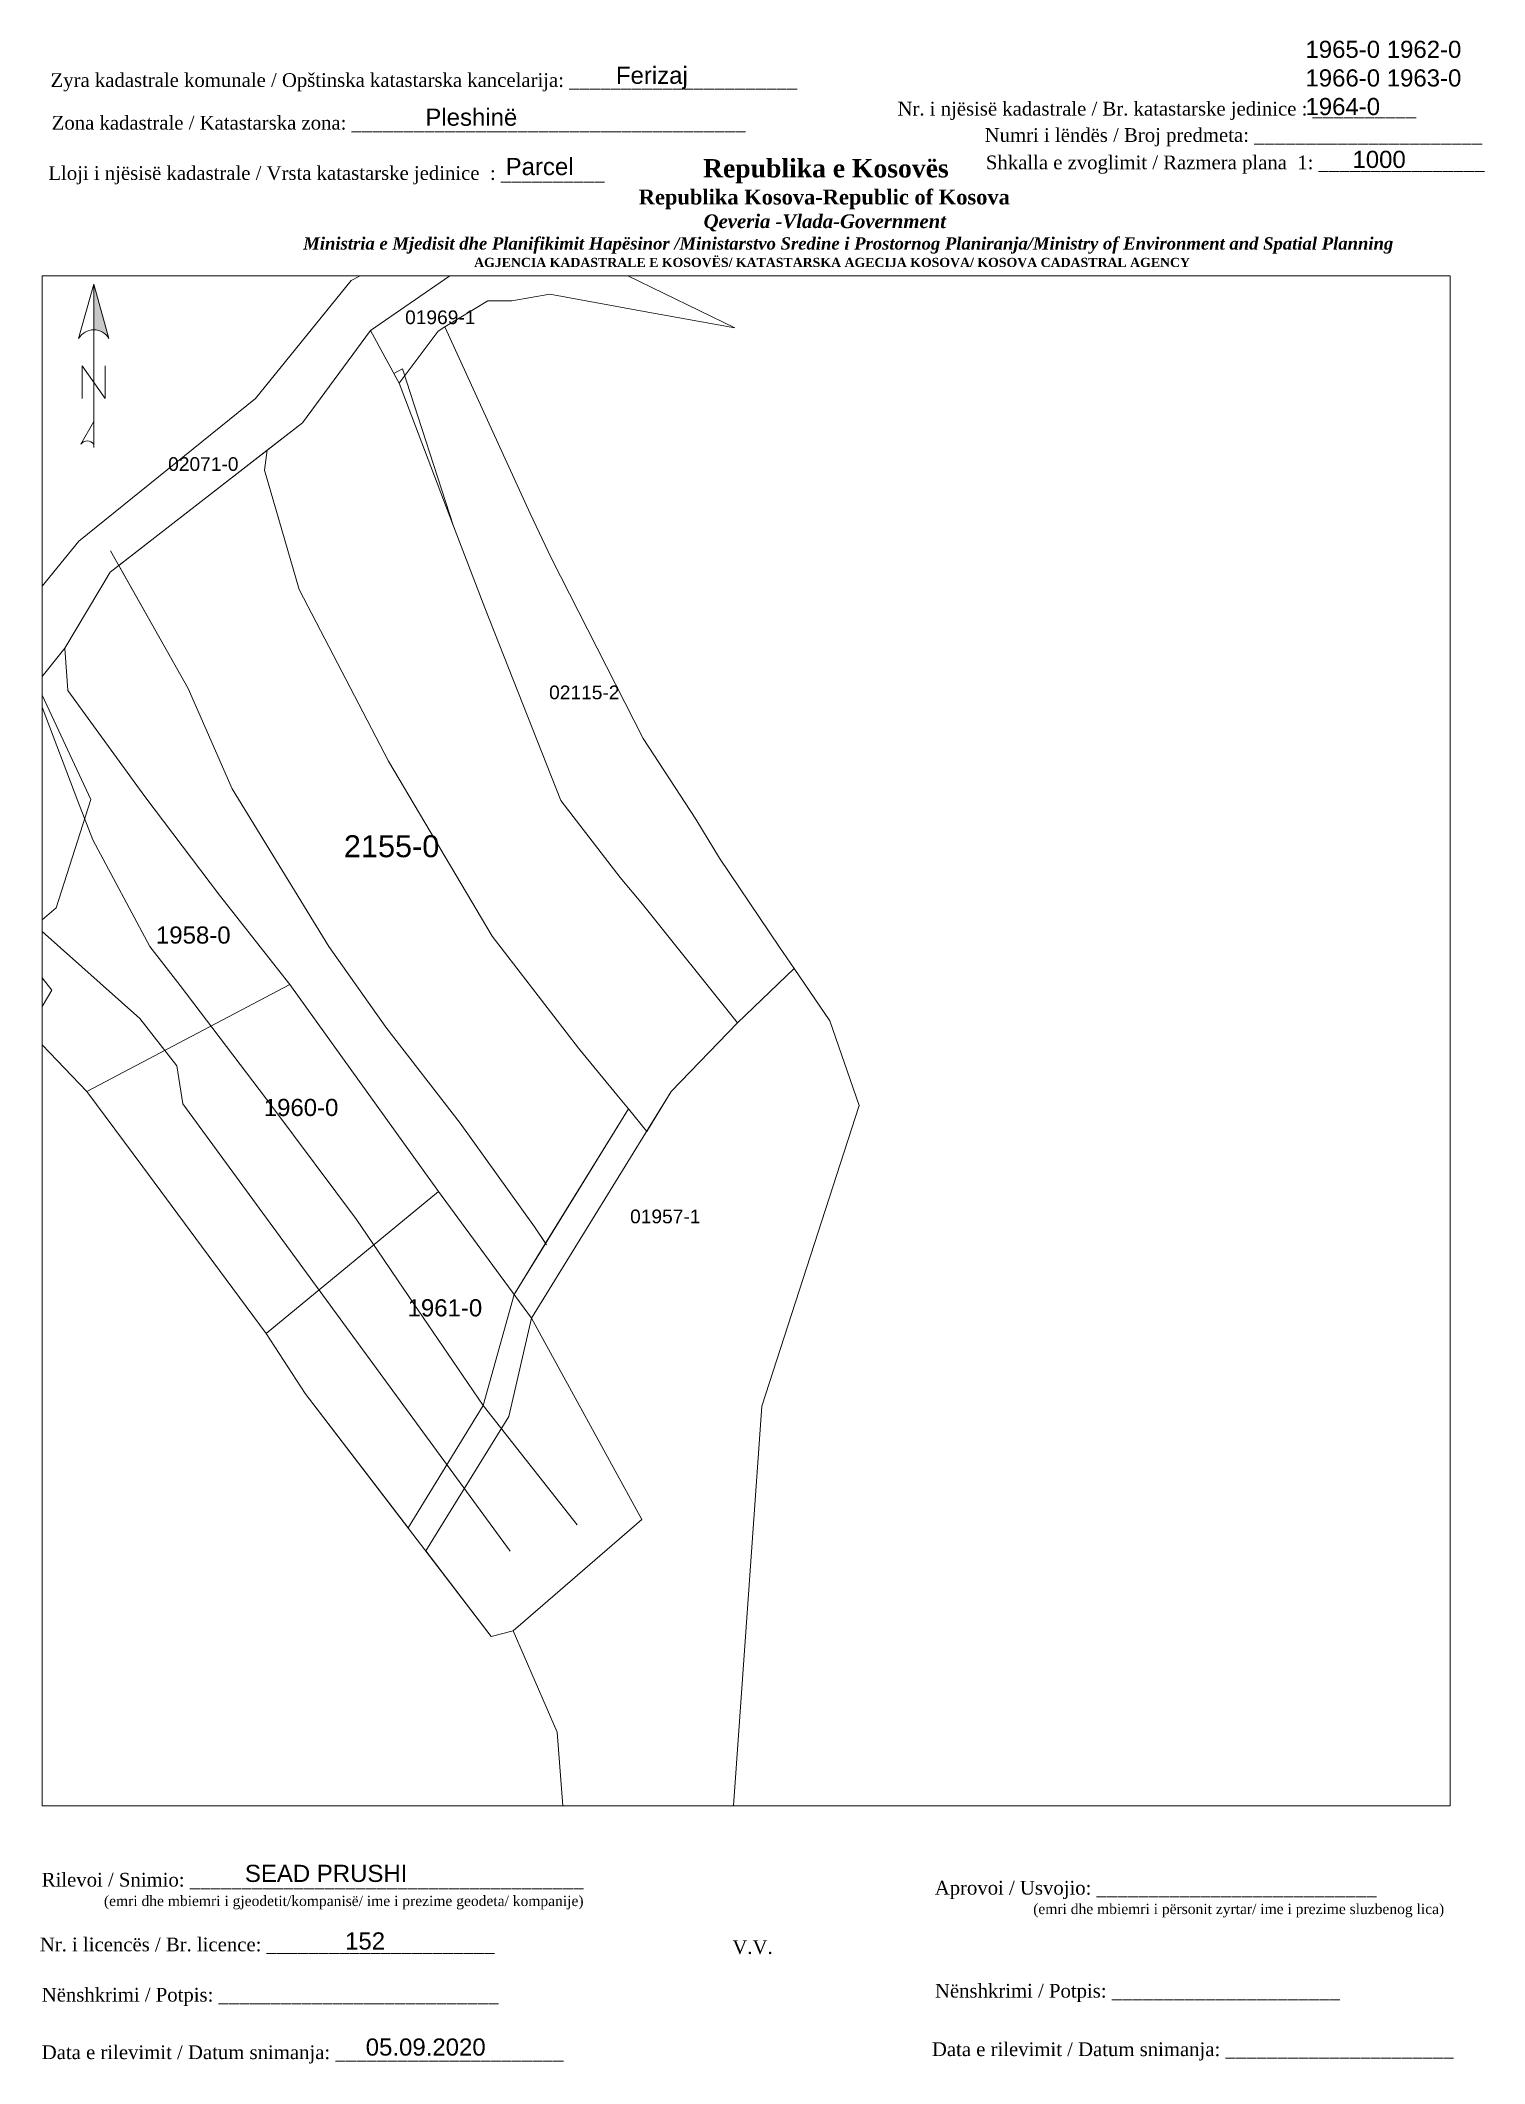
# Paper-space layout '1962' of a CAD drawing. Header units: metres, sheet in millimetres. Extents: x 0 to 211, y 0 to 295.
# The model-space entities are those that its viewports show. They can reach past a viewport. Long polylines and large blocks are cut down to what shows.
import ezdxf
from ezdxf.enums import TextEntityAlignment as Align

# ---------------------------------------------------------------- set-up
doc = ezdxf.new("R2010")
doc.units = ezdxf.units.M
doc.layers.get('0').update_dxf_attribs({"lineweight": 0})
for name, color, linetype, lineweight in [('Korniza e jashtme', 7, 'Continuous', 0), ('Korniza e jashtme txt', 7, 'Continuous', 0), ('nr parc fqinj', 8, 'Continuous', 0), ('Nr Parceles Baze', 7, 'Continuous', 0), ('Par-Re', 1, 'Continuous', 0), ('parc baze poligon', 7, 'Continuous', 0), ('parc fqinje', 8, 'Continuous', 0)]:
    doc.layers.add(name, color=color, linetype=linetype, lineweight=lineweight)
doc.styles.get("Standard").update_dxf_attribs({"font": 'arial.ttf'})

# ---------------------------------------------------------------- blocks, each defined once
blk = doc.blocks.new('*U54')
at = {"linetype": 'ByBlock', "lineweight": -2}
blk.add_hatch(color=0, dxfattribs=at).paths.add_polyline_path([(0, 562), (0, 301, -0.269143), (87, 250)])
at = {"color": 0, "linetype": 'ByBlock', "lineweight": -2}
for points in [[(87, 250, 0.580323), (-87, 250), (0, 562), (87, 250), (0, 562), (0, 300)], [(0, -356, 0.5), (-75, -356), (0, -225)]]:
    blk.add_lwpolyline(points, format="xyb", dxfattribs=at)
for points in [[(0, -375), (0, 562)], [(-66, -94), (-66, 94), (66, -94), (66, 94)]]:
    blk.add_lwpolyline(points, dxfattribs=at)
blk = doc.blocks.new('ACMAP_ANN_TEMPLATE_PIN-SUN')
blk.add_attdef('PIN', text='', height=2).set_placement((366708.21, 310584.18), align=Align.MIDDLE)

msp = doc.modelspace()

# ---------------------------------------------------------------- linework, layer by layer
at = {"flags": 128}
msp.add_lwpolyline([(7509678.98, 4689216.62), (7509669.44, 4689229.06)], dxfattribs=at)
at = {"layer": 'Par-Re', "flags": 128}
for points in [[(7509701.63, 4689290.2), (7509698.95, 4689293.48), (7509697.52, 4689295.23), (7509691.71, 4689302.36), (7509679.09, 4689318.64), (7509664, 4689344.17), (7509650.98, 4689369.17), (7509645.94, 4689386.56), (7509646.31, 4689389.47), (7509651.46, 4689393.47), (7509661.37, 4689406.93), (7509665.57, 4689399.24), (7509673.48, 4689378.4), (7509678.02, 4689366.49), (7509689.12, 4689338.42), (7509697.74, 4689327.19), (7509701.03, 4689323.35), (7509714.85, 4689306.05), (7509705.21, 4689296.01)], [(7509673.48, 4689378.4), (7509666.02, 4689401.34), (7509664.79, 4689400.67), (7509665.57, 4689399.24)], [(7509686.89, 4689273.92), (7509685.28, 4689276.32), (7509674.45, 4689291.39), (7509663.62, 4689305.42), (7509655.31, 4689317.18), (7509641.22, 4689340.14), (7509634.78, 4689354.75), (7509624.69, 4689372.68), (7509646.31, 4689389.47), (7509645.94, 4689386.56), (7509650.98, 4689369.17), (7509664, 4689344.17), (7509679.09, 4689318.64), (7509691.71, 4689302.36), (7509697.52, 4689295.23), (7509698.95, 4689293.48)], [(7509610.11, 4689359.93), (7509612.51, 4689368.42), (7509610.14, 4689373.32), (7509606.2, 4689377.43), (7509577.02, 4689365.28), (7509572.14, 4689362.77), (7509597.14, 4689342.62)], [(7509677.81, 4689250.27), (7509682.29, 4689266.45), (7509682.29, 4689266.45), (7509686.89, 4689273.92), (7509685.28, 4689276.32), (7509674.45, 4689291.39), (7509663.62, 4689305.42), (7509655.31, 4689317.18), (7509641.22, 4689340.14), (7509634.78, 4689354.75), (7509624.69, 4689372.68), (7509623.45, 4689371.72), (7509616.82, 4689360.66), (7509612.94, 4689355.75), (7509613.4, 4689352.41), (7509618.71, 4689338.33), (7509620.89, 4689332.68), (7509629.21, 4689317.18), (7509633.65, 4689311.48), (7509647.16, 4689293.71), (7509659.33, 4689277.37), (7509663.27, 4689271.57), (7509665.42, 4689268.43), (7509677.81, 4689250.27)], [(7509677.81, 4689250.27), (7509666.84, 4689232.46), (7509651.84, 4689252.01), (7509646.16, 4689260.77), (7509639.37, 4689269.95), (7509628.18, 4689285.06), (7509620.05, 4689296.03), (7509611.47, 4689304.96), (7509593.31, 4689313.96), (7509598.36, 4689334.65), (7509612.73, 4689355.49), (7509612.94, 4689355.75), (7509613.4, 4689352.41), (7509618.71, 4689338.33), (7509620.89, 4689332.68), (7509629.21, 4689317.18), (7509633.65, 4689311.48), (7509647.16, 4689293.71), (7509659.33, 4689277.37), (7509663.27, 4689271.57), (7509665.42, 4689268.43)]]:
    msp.add_lwpolyline(points, close=True, dxfattribs=at)
for points in [[(7509687.04, 4689273.7), (7509685.28, 4689276.32), (7509674.45, 4689291.39), (7509663.62, 4689305.42), (7509655.31, 4689317.18), (7509641.22, 4689340.14), (7509634.78, 4689354.75), (7509623.49, 4689374.82)], [(7509691.51, 4689232.89), (7509677.81, 4689250.27), (7509665.42, 4689268.43), (7509663.27, 4689271.57), (7509659.33, 4689277.37), (7509647.16, 4689293.71), (7509633.65, 4689311.48), (7509629.21, 4689317.18), (7509620.89, 4689332.68), (7509618.71, 4689338.33), (7509613.4, 4689352.41), (7509612.69, 4689357.55)], [(7509666.84, 4689232.46), (7509677.81, 4689250.27), (7509682.29, 4689266.45), (7509698.95, 4689293.48)], [(7509698.95, 4689293.48), (7509682.29, 4689266.45)], [(7509684.85, 4689262.97), (7509681.52, 4689248.66), (7509669.44, 4689229.06)]]:
    msp.add_lwpolyline(points, dxfattribs=at)
at = {"layer": 'Par-Re', "elevation": 654.42, "flags": 128}
msp.add_lwpolyline([(7509598.47, 4689334.8), (7509602.54, 4689329.17), (7509627.76, 4689306.68), (7509633.13, 4689299.76), (7509634.03, 4689294.21), (7509681.72, 4689229.02)], dxfattribs=at)
at = {"layer": 'parc baze poligon'}
msp.add_lwpolyline([(7509651.46, 4689393.47), (7509661.37, 4689406.93), (7509665.57, 4689399.24), (7509673.48, 4689378.4), (7509678.02, 4689366.49), (7509689.12, 4689338.42), (7509697.74, 4689327.19), (7509701.03, 4689323.35), (7509714.85, 4689306.05), (7509705.21, 4689296.01), (7509684.85, 4689262.97), (7509671.27, 4689281.45), (7509649.64, 4689311.62), (7509639.39, 4689324.65), (7509628.5, 4689339.03), (7509617.26, 4689354.49), (7509616.82, 4689360.66), (7509623.45, 4689371.72)], close=True, dxfattribs=at)
at = {"layer": 'parc fqinje'}
for points in [[(7509610.11, 4689359.93), (7509612.51, 4689368.42), (7509618.85, 4689376.22), (7509644.6, 4689397.03), (7509658.58, 4689414.2), (7509677.45, 4689424.24)], [(7509680.54, 4689420.1), (7509661.37, 4689406.93), (7509651.46, 4689393.47), (7509623.45, 4689371.72), (7509616.82, 4689360.66), (7509612.73, 4689355.49), (7509598.36, 4689334.65)], [(7509649.64, 4689311.62), (7509620.05, 4689296.03), (7509611.47, 4689304.96), (7509614.94, 4689310.8), (7509609.57, 4689317.59), (7509615.57, 4689322.8), (7509620.62, 4689338.6), (7509612.73, 4689355.49), (7509616.82, 4689360.66), (7509617.26, 4689354.49), (7509628.5, 4689339.03), (7509639.39, 4689324.65), (7509649.64, 4689311.62)], [(7509598.36, 4689334.65), (7509612.73, 4689355.49), (7509620.62, 4689338.6), (7509615.57, 4689322.8), (7509609.57, 4689317.59), (7509614.94, 4689310.8), (7509611.47, 4689304.96), (7509593.31, 4689313.96), (7509598.36, 4689334.65)], [(7509649.64, 4689311.62), (7509671.27, 4689281.45), (7509646.16, 4689260.77), (7509639.37, 4689269.95), (7509628.18, 4689285.06), (7509620.05, 4689296.03), (7509649.64, 4689311.62)], [(7509646.16, 4689260.77), (7509671.27, 4689281.45), (7509684.85, 4689262.97), (7509700.93, 4689233.65), (7509682.15, 4689217.43), (7509678.98, 4689216.62), (7509651.84, 4689252.01), (7509646.16, 4689260.77)]]:
    msp.add_lwpolyline(points, dxfattribs=at)
for points in [[(7509681.97, 4689411.26), (7509678.45, 4689411.26), (7509672.23, 4689407.45), (7509671.23, 4689406.84), (7509665.57, 4689399.24), (7509661.37, 4689406.93), (7509680.54, 4689420.1), (7509690.62, 4689418.86), (7509714.46, 4689407.33), (7509700.73, 4689409.81), (7509687.49, 4689412.21), (7509681.97, 4689411.26)], [(7509672.23, 4689407.45), (7509684.66, 4689380.26), (7509687.71, 4689373.78), (7509701.12, 4689347.47), (7509708.8, 4689335.71), (7509712.24, 4689330.04), (7509721, 4689317.05), (7509723.11, 4689313.93), (7509714.85, 4689306.05), (7509701.03, 4689323.35), (7509697.74, 4689327.19), (7509689.12, 4689338.42), (7509678.02, 4689366.49), (7509673.48, 4689378.4), (7509665.57, 4689399.24), (7509671.23, 4689406.84), (7509672.23, 4689407.45)], [(7509723.11, 4689313.93), (7509728.31, 4689306.32), (7509732.6, 4689294.01), (7509718.39, 4689250.18), (7509713.96, 4689187.27), (7509712.63, 4689184.58), (7509702.69, 4689185.69), (7509690.21, 4689181.58), (7509688.59, 4689202.65), (7509682.15, 4689217.43), (7509700.93, 4689233.65), (7509684.85, 4689262.97), (7509705.21, 4689296.01), (7509714.85, 4689306.05), (7509723.11, 4689313.93)]]:
    msp.add_lwpolyline(points, close=True, dxfattribs=at)

# ---------------------------------------------------------------- block references
at = {"layer": 'nr parc fqinj'}
ref = msp.add_blockref('ACMAP_ANN_TEMPLATE_PIN-SUN', (7216304.97, 4440941.51), dxfattribs=dict(at, xscale=0.8, yscale=0.8, zscale=0.8))
ref.add_attrib('PIN', '01969-1', dxfattribs={"layer": '0', "height": 2}).set_placement((7509671.54, 4689408.86), align=Align.MIDDLE)
ref = msp.add_blockref('ACMAP_ANN_TEMPLATE_PIN-SUN', (7216270.44, 4440920.12), dxfattribs=dict(at, xscale=0.8, yscale=0.8, zscale=0.8))
ref.add_attrib('PIN', '02071-0', dxfattribs={"layer": '0', "height": 2}).set_placement((7509637.01, 4689387.47), align=Align.MIDDLE)
ref = msp.add_blockref('ACMAP_ANN_TEMPLATE_PIN-SUN', (7216325.97, 4440886.85), dxfattribs=dict(at, xscale=0.8, yscale=0.8, zscale=0.8))
ref.add_attrib('PIN', '02115-2', dxfattribs={"layer": '0', "height": 2}).set_placement((7509692.53, 4689354.19), align=Align.MIDDLE)
ref = msp.add_blockref('ACMAP_ANN_TEMPLATE_PIN-SUN', (7216337.77, 4440810.47), dxfattribs=dict(at, xscale=0.8, yscale=0.8, zscale=0.8))
ref.add_attrib('PIN', '01957-1', dxfattribs={"layer": '0', "height": 2}).set_placement((7509704.33, 4689277.82), align=Align.MIDDLE)

# ---------------------------------------------------------------- texts
for s, p in [('1959-0', (7509601.86, 4689326.2)), ('1958-0', (7509630.11, 4689317.58)), ('1960-0', (7509645.82, 4689292.45)), ('1961-0', (7509666.78, 4689263.25))]:
    msp.add_text(s, height=2.5, dxfattribs=at).set_placement(p)
at = {"layer": 'Nr Parceles Baze'}
msp.add_text('2155-0', height=3.2, dxfattribs=at).set_placement((7509657.49, 4689330.17))

psp = doc.layouts.new('1962')

# ---------------------------------------------------------------- block references
at = {"xscale": 0.0254, "yscale": 0.0254, "zscale": 0.0254}
psp.add_blockref('*U54', (7.95, 245.33), dxfattribs=at)

# ---------------------------------------------------------------- texts
at = {"layer": 'Korniza e jashtme txt'}
for s, insert, char_height, width, attachment_point in [('1965-0 1962-0 1966-0 1963-0 1964-0', (184.53, 295.09), 2.5, 23.5616, 1), ('{\\fTimes New Roman|b0|i0|c0|p18; Zyra kadastrale komunale / Opštinska katastarska kancelarija: ______________________}', (0.89, 290.36), 2, 114.6874, 1), ('Ferizaj', (84.04, 291.31), 2.5, 19.3474, 1), ('{\\fTimes New Roman|b0|i0|c0|p18;Nr. i njësisë kadastrale / Br. katastarske jedinice : __________}', (125.08, 286.19), 2, 98.5379, 1), ('{\\fTimes New Roman|b0|i0|c0|p18; Zona kadastrale / Katastarska zona: ______________________________________}', (1.06, 284.14), 2, 101.8807, 1), ('Pleshinë', (56.27, 285.2), 2.5, 40.037, 1), ('{\\fTimes New Roman|b0|i0|c0|p18; Numri i lëndës / Broj predmeta: ______________________}', (137.03, 282.35), 2, 83.344, 1), ('\\pi77.297;{\\fBook Antiqua|b1|i0|c0|p18;\\H1.333x;Republika e Kosovës\\fTimes New Roman|b1|i0|c0|p18;\\P\\pi67.927;\\fBook Antiqua|b1|i0|c0|p18;\\H0.8125x;Republika Kosova-Republic of Kosova\\fTimes New Roman|b1|i0|c0|p18;\\P\\pi77.378;\\fBook Antiqua|b1|i1|c0|p18;\\H0.9233x;Qeveria -Vlada-Government \\P\\pi13.032,l6,t23.033;\\fTimes New Roman|b1|i1|c0|p18;\\H0.9x;Ministria e Mjedisit dhe Planifikimit Hapësinor /Ministarstvo Sredine i Prostornog Planiranja/Ministry of Environment and Spatial Planning\\P\\pi43.931,l0,tz;\\fBook Antiqua|b1|i0|c0|p18;\\H0.7406x;AGJENCIA KADASTRALE E KOSOVËS/ KATASTARSKA AGECIJA KOSOVA/ KOSOVA CADASTRAL AGENCY}', (19.44, 277.84), 2, 191.8237, 1), ('{\\fArial|b0|i0|c0|p34;Parcel}', (67.97, 278.01), 2.5, 14.2476, 1), ('{\\fTimes New Roman|b0|i0|c0|p18; Shkalla e zvoglimit / Razmera plana  1: ________________}', (137.2, 278.36), 2, 98.5379, 1), ('1000', (191.38, 279.05), 2.5, 19.3474, 1), ('{\\fTimes New Roman|b0|i0|c0|p18; Lloji i njësisë kadastrale / Vrsta katastarske jedinice  : __________ }', (0.58, 276.81), 2, 108.0893, 1), ('{\\fTimes New Roman|b0|i0|c0|p18; Rilevoi / Snimio: ______________________________________\\P             \\H0.75x;(emri dhe mbiemri i gjeodetit/kompanisë/ ime i prezime geodeta/ kompanije)}', (-0.39, 28.08), 2, 87.3883, 1), ('SEAD PRUSHI', (29.97, 29.26), 2.5, 35.1364, 1), ('{\\fTimes New Roman|b0|i0|c0|p18; Aprovoi / Usvojio: ___________________________\\P                    \\H0.75x;(emri dhe mbiemri i përsonit zyrtar/ ime i prezime sluzbenog lica)}', (129.75, 26.91), 2, 83.344, 1), ('{\\fTimes New Roman|b0|i0|c0|p18; Nr. i licencës / Br. licence: ______________________\\P                                }', (-0.67, 18.65), 2, 83.344, 1), ('152', (44.57, 19.41), 2.5, 5.2174, 1), ('{\\fTimes New Roman|b0|i0|c0|p18;V.V.                                 }', (101.01, 18.27), 2, 9.4297, 1), ('{\\fTimes New Roman|b0|i0|c0|p18; Nënshkrimi / Potpis: ______________________\\P                                 }', (189.53, 11.9), 2, 83.344, 3), ('{\\fTimes New Roman|b0|i0|c0|p18; Nënshkrimi / Potpis: ___________________________\\P                                 }', (-0.39, 11.32), 2, 83.344, 1), ('{\\fTimes New Roman|b0|i0|c0|p18; Data e rilevimit / Datum snimanja: ______________________\\P                                 }', (-0.39, 2.94), 2, 83.344, 1), ('05.09.2020', (47.58, 3.95), 2.5, 19.3474, 1), ('{\\fTimes New Roman|b0|i0|c0|p18; Data e rilevimit / Datum snimanja: ______________________\\P                                 }', (206.1, 3.38), 2, 83.344, 3)]:
    psp.add_mtext(s, dxfattribs=dict(at, insert=insert, char_height=char_height, width=width, attachment_point=attachment_point))

# ---------------------------------------------------------------- viewports
at = {"layer": 'Korniza e jashtme', "view_target_point": (7499131.1, 4689980.52), "view_twist_angle": 360}
psp.add_viewport(center=(103.03, 149.32), size=(205.19, 222.973), view_center_point=(10585.03, -677.13), view_height=222.973, dxfattribs=at)

doc.saveas('drawing.dxf')
